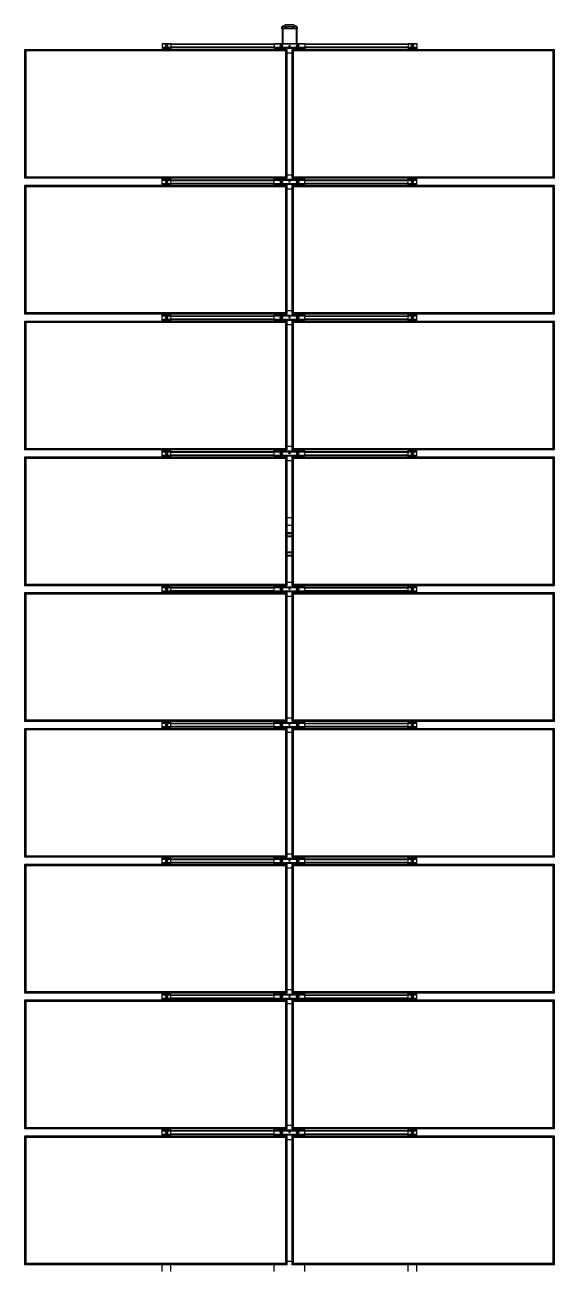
# Model space of a CAD drawing. Header units: feet. Extents: x -21 to 5170, y -254 to 1413.
# Drawn here: x 4441.5 to 4622.4, y 989.1 to 1412.6 of the extents above; entities that cross this region are included whole.
import ezdxf

# ---------------------------------------------------------------- set-up
doc = ezdxf.new("R2010")
doc.units = ezdxf.units.FT
doc.header["$MEASUREMENT"] = 0
doc.layers.add('E-ARRY-TABL', color=9, linetype='Continuous')

msp = doc.modelspace()

# ---------------------------------------------------------------- linework, layer by layer
at = {"layer": 'E-ARRY-TABL'}
for p, q in [((4529.28912, 1411.21353), (4529.28912, 1411.77211)), ((4534.58087, 1411.77211), (4529.28912, 1411.77211)), ((4534.58087, 1411.21353), (4529.28912, 1411.21353)), ((4529.38917, 1411.93886), (4530.50737, 1412.53523)), ((4529.41511, 1411.21353), (4529.41511, 1406.09187)), ((4530.59631, 1412.53523), (4529.47811, 1411.93886)), ((4529.47811, 1411.93886), (4534.39188, 1411.93886)), ((4529.47811, 1411.93886), (4529.47811, 1411.21353)), ((4529.6671, 1411.21353), (4529.6671, 1406.09187)), ((4530.74855, 1411.58508), (4530.49656, 1411.58508)), ((4530.49656, 1411.58508), (4530.49656, 1411.37535)), ((4530.49656, 1411.37535), (4530.74855, 1411.37535)), ((4530.59631, 1412.55747), (4530.59631, 1412.53523)), ((4530.59631, 1412.55747), (4533.27368, 1412.55747)), ((4533.27368, 1412.53523), (4530.59631, 1412.53523)), ((4530.74855, 1411.37535), (4530.74855, 1411.58508)), ((4531.12559, 1412.56009), (4531.12559, 1412.55747)), ((4531.17736, 1412.56009), (4531.17736, 1412.55747)), ((4531.22897, 1412.56009), (4531.22897, 1412.55747)), ((4531.25671, 1412.56009), (4531.25671, 1412.55747)), ((4531.29579, 1412.56009), (4531.25671, 1412.56009)), ((4531.28318, 1412.56009), (4531.28318, 1412.55747)), ((4531.29579, 1412.56009), (4531.29579, 1412.55747)), ((4531.3374, 1412.56009), (4531.32983, 1412.56009)), ((4531.35875, 1412.56009), (4531.35875, 1412.55747)), ((4531.78118, 1412.56009), (4531.35875, 1412.56009)), ((4531.42691, 1412.56009), (4531.42691, 1412.55747)), ((4531.44708, 1412.56009), (4531.44708, 1412.55747)), ((4531.51233, 1412.56009), (4531.51233, 1412.55747)), ((4531.54081, 1412.56009), (4531.54081, 1412.55747)), ((4531.60594, 1412.56009), (4531.60594, 1412.55747)), ((4531.6072, 1412.56009), (4531.6072, 1412.55747)), ((4531.61098, 1412.56009), (4531.61098, 1412.55747)), ((4531.69419, 1412.56009), (4531.69419, 1412.55747)), ((4531.72445, 1412.56009), (4531.72445, 1412.55747)), ((4531.75218, 1412.56009), (4531.75218, 1412.55747)), ((4531.82174, 1412.56009), (4531.80892, 1412.56009)), ((4531.82909, 1412.56009), (4531.82909, 1412.55747)), ((4531.906, 1412.56009), (4531.906, 1412.55747)), ((4531.92995, 1412.56009), (4531.91335, 1412.56009)), ((4531.92617, 1412.56009), (4531.92617, 1412.55747)), ((4531.92869, 1412.56009), (4531.92869, 1412.55747)), ((4531.9748, 1412.56009), (4531.96525, 1412.56009)), ((4531.99023, 1412.56009), (4531.99023, 1412.55747)), ((4532.04972, 1412.56009), (4532.04972, 1412.55747)), ((4532.05476, 1412.56009), (4532.05476, 1412.55747)), ((4532.1115, 1412.56009), (4532.1115, 1412.55747)), ((4532.12411, 1412.56009), (4532.12411, 1412.55747)), ((4532.13738, 1412.56009), (4532.12411, 1412.56009)), ((4532.1405, 1412.56009), (4532.1405, 1412.55747)), ((4532.15937, 1412.56009), (4532.15937, 1412.55747)), ((4532.20424, 1412.56009), (4532.20424, 1412.55747)), ((4532.21783, 1412.56009), (4532.20786, 1412.56009)), ((4532.25672, 1412.56009), (4532.25672, 1412.55747)), ((4532.27918, 1412.56009), (4532.27918, 1412.55747)), ((4532.28296, 1412.56009), (4532.28296, 1412.55747)), ((4532.54394, 1412.56009), (4532.28548, 1412.56009)), ((4532.28548, 1412.56009), (4532.28548, 1412.55747)), ((4532.29935, 1412.56009), (4532.29935, 1412.55747)), ((4532.42038, 1412.56009), (4532.42038, 1412.55747)), ((4532.43173, 1412.56009), (4532.43173, 1412.55747)), ((4532.43551, 1412.56009), (4532.43551, 1412.55747)), ((4532.54394, 1412.56009), (4532.54394, 1412.55747)), ((4532.59563, 1412.56009), (4532.59563, 1412.55747)), ((4532.60319, 1412.56009), (4532.60319, 1412.55747)), ((4532.75448, 1412.56009), (4532.60319, 1412.56009)), ((4532.63467, 1412.56009), (4532.63467, 1412.55747)), ((4532.67758, 1412.56009), (4532.67758, 1412.55747)), ((4532.723, 1412.56009), (4532.723, 1412.55747)), ((4532.75448, 1412.56009), (4532.75448, 1412.55747)), ((4533.37343, 1411.58508), (4533.12144, 1411.58508)), ((4533.12144, 1411.58508), (4533.12144, 1411.37535)), ((4533.12144, 1411.37535), (4533.37343, 1411.37535)), ((4533.27368, 1412.55747), (4533.27368, 1412.53523)), ((4534.39188, 1411.93886), (4533.27368, 1412.53523)), ((4533.36262, 1412.53523), (4534.48082, 1411.93886)), ((4533.37343, 1411.37535), (4533.37343, 1411.58508)), ((4534.20289, 1411.21353), (4534.20289, 1406.09187)), ((4534.39188, 1411.21353), (4534.39188, 1411.93886)), ((4534.45488, 1411.21353), (4534.45488, 1406.09187)), ((4534.58087, 1411.77211), (4534.58087, 1411.21353)), ((4491.40688, 1406.09187), (4488.46702, 1406.09187)), ((4488.46702, 1406.09187), (4488.46702, 1404.15996)), ((4491.40688, 1406.09187), (4491.40688, 1404.15996)), ((4537.18475, 1406.09187), (4526.68524, 1406.09187)), ((4526.68524, 1406.09187), (4526.68524, 1404.15996)), ((4537.18475, 1406.09187), (4537.18475, 1404.15996)), ((4575.40297, 1406.09187), (4572.4631, 1406.09187)), ((4572.4631, 1406.09187), (4572.4631, 1404.15996)), ((4575.40297, 1406.09187), (4575.40297, 1404.15996)), ((4441.47121, 1404.15996), (4531.01104, 1404.15996)), ((4441.47121, 1404.15996), (4441.89119, 1403.73998)), ((4441.47121, 1360.14601), (4441.47121, 1404.15996)), ((4441.89119, 1403.73998), (4530.59106, 1403.73998)), ((4441.89119, 1360.56599), (4441.89119, 1403.73998)), ((4491.40688, 1405.90288), (4488.46702, 1405.90288)), ((4491.40688, 1404.76893), (4488.46702, 1404.76893)), ((4491.40688, 1404.57994), (4488.46702, 1404.57994)), ((4491.40688, 1404.49594), (4488.46702, 1404.49594)), ((4489.73085, 1405.69289), (4489.52474, 1405.33591)), ((4489.52474, 1405.33591), (4489.73085, 1404.97892)), ((4489.93695, 1405.69289), (4489.73085, 1405.69289)), ((4489.73085, 1404.97892), (4490.14306, 1404.97892)), ((4490.14306, 1405.69289), (4489.93695, 1405.69289)), ((4490.34916, 1405.33591), (4490.14306, 1405.69289)), ((4490.14306, 1404.97892), (4490.24611, 1405.15741)), ((4490.24611, 1405.15741), (4490.34916, 1405.33591)), ((4526.68524, 1405.96588), (4491.40688, 1405.96588)), ((4526.68524, 1405.79788), (4491.40688, 1405.79788)), ((4526.68524, 1404.87393), (4491.40688, 1404.87393)), ((4526.68524, 1404.70593), (4491.40688, 1404.70593)), ((4537.18475, 1405.90288), (4526.68524, 1405.90288)), ((4537.18475, 1404.76893), (4526.68524, 1404.76893)), ((4537.18475, 1404.57994), (4526.68524, 1404.57994)), ((4537.18475, 1404.49594), (4526.68524, 1404.49594)), ((4528.77841, 1405.33591), (4528.96027, 1405.65089)), ((4528.86934, 1405.17841), (4528.77841, 1405.33591)), ((4528.96027, 1405.02092), (4528.86934, 1405.17841)), ((4528.96027, 1405.65089), (4529.32398, 1405.65089)), ((4529.14212, 1405.02092), (4528.96027, 1405.02092)), ((4529.32398, 1405.02092), (4529.14212, 1405.02092)), ((4529.32398, 1405.65089), (4529.50584, 1405.33591)), ((4529.50584, 1405.33591), (4529.32398, 1405.02092)), ((4531.01104, 1404.15996), (4530.59106, 1403.73998)), ((4530.59106, 1403.73998), (4530.59106, 1360.56599)), ((4531.01104, 1404.15996), (4531.01104, 1360.14601)), ((4532.85895, 1402.92102), (4531.01104, 1402.92102)), ((4532.02424, 1405.33591), (4532.02353, 1405.34712)), ((4532.85895, 1404.15996), (4622.39878, 1404.15996)), ((4532.85895, 1404.15996), (4533.27893, 1403.73998)), ((4532.85895, 1360.14601), (4532.85895, 1404.15996)), ((4533.27893, 1403.73998), (4621.9788, 1403.73998)), ((4533.27893, 1360.56599), (4533.27893, 1403.73998)), ((4534.36415, 1405.33591), (4534.54601, 1405.65089)), ((4534.54601, 1405.02092), (4534.36415, 1405.33591)), ((4534.54601, 1405.65089), (4534.72786, 1405.65089)), ((4534.90972, 1405.02092), (4534.54601, 1405.02092)), ((4534.72786, 1405.65089), (4534.90972, 1405.65089)), ((4534.90972, 1405.65089), (4535.00065, 1405.4934)), ((4535.09158, 1405.33591), (4534.90972, 1405.02092)), ((4535.00065, 1405.4934), (4535.09158, 1405.33591)), ((4572.4631, 1405.96588), (4537.18475, 1405.96588)), ((4572.4631, 1405.79788), (4537.18475, 1405.79788)), ((4572.4631, 1404.87393), (4537.18475, 1404.87393)), ((4572.4631, 1404.70593), (4537.18475, 1404.70593)), ((4575.40297, 1405.90288), (4572.4631, 1405.90288)), ((4575.40297, 1404.76893), (4572.4631, 1404.76893)), ((4575.40297, 1404.57994), (4572.4631, 1404.57994)), ((4575.40297, 1404.49594), (4572.4631, 1404.49594)), ((4573.72693, 1405.69289), (4573.52083, 1405.33591)), ((4573.52083, 1405.33591), (4573.72693, 1404.97892)), ((4574.13914, 1405.69289), (4573.72693, 1405.69289)), ((4573.72693, 1404.97892), (4574.13914, 1404.97892)), ((4574.34524, 1405.33591), (4574.13914, 1405.69289)), ((4574.13914, 1404.97892), (4574.34524, 1405.33591)), ((4622.39878, 1404.15996), (4621.9788, 1403.73998)), ((4621.9788, 1403.73998), (4621.9788, 1360.56599)), ((4622.39878, 1404.15996), (4622.39878, 1360.14601)), ((4441.47121, 1360.14601), (4441.89119, 1360.56599)), ((4531.01104, 1360.14601), (4441.47121, 1360.14601)), ((4530.59106, 1360.56599), (4441.89119, 1360.56599)), ((4488.46702, 1357.79412), (4488.46702, 1360.14601)), ((4488.46702, 1359.81003), (4491.40688, 1359.81003)), ((4488.46702, 1359.72603), (4491.40688, 1359.72603)), ((4488.46702, 1359.53704), (4491.40688, 1359.53704)), ((4491.40688, 1357.79412), (4491.40688, 1360.14601)), ((4491.40688, 1359.60004), (4526.68524, 1359.60004)), ((4526.68524, 1357.79412), (4526.68524, 1360.14601)), ((4526.68524, 1359.81003), (4537.18475, 1359.81003)), ((4526.68524, 1359.72603), (4537.18475, 1359.72603)), ((4526.68524, 1359.53704), (4537.18475, 1359.53704)), ((4531.01104, 1360.14601), (4530.59106, 1360.56599)), ((4531.01104, 1361.38495), (4532.85895, 1361.38495)), ((4532.85895, 1360.14601), (4533.27893, 1360.56599)), ((4622.39878, 1360.14601), (4532.85895, 1360.14601)), ((4621.9788, 1360.56599), (4533.27893, 1360.56599)), ((4537.18475, 1357.79412), (4537.18475, 1360.14601)), ((4537.18475, 1359.60004), (4572.4631, 1359.60004)), ((4572.4631, 1357.79412), (4572.4631, 1360.14601)), ((4572.4631, 1359.81003), (4575.40297, 1359.81003)), ((4572.4631, 1359.72603), (4575.40297, 1359.72603)), ((4572.4631, 1359.53704), (4575.40297, 1359.53704)), ((4575.40297, 1357.79412), (4575.40297, 1360.14601)), ((4622.39878, 1360.14601), (4621.9788, 1360.56599)), ((4441.47121, 1357.79412), (4531.01104, 1357.79412)), ((4441.47121, 1357.79412), (4441.89119, 1357.37414)), ((4441.47121, 1313.78017), (4441.47121, 1357.79412)), ((4441.89119, 1357.37414), (4530.59106, 1357.37414)), ((4441.89119, 1314.20015), (4441.89119, 1357.37414)), ((4488.46702, 1358.40309), (4491.40688, 1358.40309)), ((4488.46702, 1358.2141), (4491.40688, 1358.2141)), ((4488.46702, 1358.13011), (4491.40688, 1358.13011)), ((4489.73085, 1359.32705), (4489.52474, 1358.97007)), ((4489.52474, 1358.97007), (4489.73085, 1358.61308)), ((4490.14306, 1359.32705), (4489.73085, 1359.32705)), ((4489.73085, 1358.61308), (4490.14306, 1358.61308)), ((4490.34916, 1358.97007), (4490.14306, 1359.32705)), ((4490.14306, 1358.61308), (4490.34916, 1358.97007)), ((4491.40688, 1359.43205), (4526.68524, 1359.43205)), ((4491.40688, 1358.50809), (4526.68524, 1358.50809)), ((4491.40688, 1358.3401), (4526.68524, 1358.3401)), ((4526.68524, 1358.40309), (4537.18475, 1358.40309)), ((4526.68524, 1358.2141), (4537.18475, 1358.2141)), ((4526.68524, 1358.13011), (4537.18475, 1358.13011)), ((4528.77841, 1358.97007), (4528.96027, 1359.28505)), ((4528.86934, 1358.81257), (4528.77841, 1358.97007)), ((4528.96027, 1358.65508), (4528.86934, 1358.81257)), ((4528.96027, 1359.28505), (4529.32398, 1359.28505)), ((4529.32398, 1358.65508), (4528.96027, 1358.65508)), ((4529.32398, 1359.28505), (4529.50584, 1358.97007)), ((4529.50584, 1358.97007), (4529.32398, 1358.65508)), ((4531.01104, 1357.79412), (4530.59106, 1357.37414)), ((4530.59106, 1357.37414), (4530.59106, 1314.20015)), ((4531.01104, 1357.79412), (4531.01104, 1313.78017)), ((4531.01104, 1356.55518), (4532.85895, 1356.55518)), ((4531.84575, 1358.97007), (4531.84645, 1358.95885)), ((4532.85895, 1357.79412), (4622.39878, 1357.79412)), ((4532.85895, 1357.79412), (4533.27893, 1357.37414)), ((4532.85895, 1313.78017), (4532.85895, 1357.79412)), ((4533.27893, 1357.37414), (4621.9788, 1357.37414)), ((4533.27893, 1314.20015), (4533.27893, 1357.37414)), ((4534.36415, 1358.97007), (4534.54601, 1359.28505)), ((4534.54601, 1358.65508), (4534.36415, 1358.97007)), ((4534.54601, 1359.28505), (4534.72786, 1359.28505)), ((4534.90972, 1358.65508), (4534.54601, 1358.65508)), ((4534.72786, 1359.28505), (4534.90972, 1359.28505)), ((4534.90972, 1359.28505), (4535.00065, 1359.12756)), ((4535.09158, 1358.97007), (4534.90972, 1358.65508)), ((4535.00065, 1359.12756), (4535.09158, 1358.97007)), ((4537.18475, 1359.43205), (4572.4631, 1359.43205)), ((4537.18475, 1358.50809), (4572.4631, 1358.50809)), ((4537.18475, 1358.3401), (4572.4631, 1358.3401)), ((4572.4631, 1358.40309), (4575.40297, 1358.40309)), ((4572.4631, 1358.2141), (4575.40297, 1358.2141)), ((4572.4631, 1358.13011), (4575.40297, 1358.13011)), ((4573.72693, 1359.32705), (4573.52083, 1358.97007)), ((4573.52083, 1358.97007), (4573.72693, 1358.61308)), ((4574.13914, 1359.32705), (4573.72693, 1359.32705)), ((4573.72693, 1358.61308), (4574.13914, 1358.61308)), ((4574.34524, 1358.97007), (4574.13914, 1359.32705)), ((4574.13914, 1358.61308), (4574.34524, 1358.97007)), ((4622.39878, 1357.79412), (4621.9788, 1357.37414)), ((4621.9788, 1357.37414), (4621.9788, 1314.20015)), ((4622.39878, 1357.79412), (4622.39878, 1313.78017)), ((4441.47121, 1313.78017), (4441.89119, 1314.20015)), ((4531.01104, 1313.78017), (4441.47121, 1313.78017)), ((4530.59106, 1314.20015), (4441.89119, 1314.20015)), ((4488.46702, 1311.42828), (4488.46702, 1313.78017)), ((4488.46702, 1313.44419), (4491.40688, 1313.44419)), ((4488.46702, 1313.36019), (4491.40688, 1313.36019)), ((4488.46702, 1313.1712), (4491.40688, 1313.1712)), ((4489.73085, 1312.96121), (4489.52474, 1312.60423)), ((4490.14306, 1312.96121), (4489.73085, 1312.96121)), ((4490.34916, 1312.60423), (4490.14306, 1312.96121)), ((4491.40688, 1311.42828), (4491.40688, 1313.78017)), ((4491.40688, 1313.2342), (4526.68524, 1313.2342)), ((4491.40688, 1313.06621), (4526.68524, 1313.06621)), ((4526.68524, 1311.42828), (4526.68524, 1313.78017)), ((4526.68524, 1313.44419), (4537.18475, 1313.44419)), ((4526.68524, 1313.36019), (4537.18475, 1313.36019)), ((4526.68524, 1313.1712), (4537.18475, 1313.1712)), ((4528.77841, 1312.60423), (4528.96027, 1312.91921)), ((4528.96027, 1312.91921), (4529.32398, 1312.91921)), ((4529.32398, 1312.91921), (4529.50584, 1312.60423)), ((4531.01104, 1313.78017), (4530.59106, 1314.20015)), ((4531.01104, 1315.01912), (4532.85895, 1315.01912)), ((4532.85895, 1313.78017), (4533.27893, 1314.20015)), ((4622.39878, 1313.78017), (4532.85895, 1313.78017)), ((4621.9788, 1314.20015), (4533.27893, 1314.20015)), ((4534.45508, 1312.76172), (4534.54601, 1312.91921)), ((4534.54601, 1312.91921), (4534.72786, 1312.91921)), ((4534.72786, 1312.91921), (4534.90972, 1312.91921)), ((4534.90972, 1312.91921), (4535.09158, 1312.60423)), ((4537.18475, 1311.42828), (4537.18475, 1313.78017)), ((4537.18475, 1313.2342), (4572.4631, 1313.2342)), ((4537.18475, 1313.06621), (4572.4631, 1313.06621)), ((4572.4631, 1311.42828), (4572.4631, 1313.78017)), ((4572.4631, 1313.44419), (4575.40297, 1313.44419)), ((4572.4631, 1313.36019), (4575.40297, 1313.36019)), ((4572.4631, 1313.1712), (4575.40297, 1313.1712)), ((4573.72693, 1312.96121), (4573.52083, 1312.60423)), ((4573.93303, 1312.96121), (4573.72693, 1312.96121)), ((4574.13914, 1312.96121), (4573.93303, 1312.96121)), ((4574.34524, 1312.60423), (4574.13914, 1312.96121)), ((4575.40297, 1311.42828), (4575.40297, 1313.78017)), ((4622.39878, 1313.78017), (4621.9788, 1314.20015)), ((4441.47121, 1311.42828), (4531.01104, 1311.42828)), ((4441.47121, 1311.42828), (4441.89119, 1311.0083)), ((4441.47121, 1267.41433), (4441.47121, 1311.42828)), ((4441.89119, 1311.0083), (4530.59106, 1311.0083)), ((4441.89119, 1267.83432), (4441.89119, 1311.0083)), ((4488.46702, 1312.03725), (4491.40688, 1312.03725)), ((4488.46702, 1311.84826), (4491.40688, 1311.84826)), ((4488.46702, 1311.76427), (4491.40688, 1311.76427)), ((4489.52474, 1312.60423), (4489.73085, 1312.24724)), ((4489.73085, 1312.24724), (4490.14306, 1312.24724)), ((4490.14306, 1312.24724), (4490.34916, 1312.60423)), ((4491.40688, 1312.14225), (4526.68524, 1312.14225)), ((4491.40688, 1311.97426), (4526.68524, 1311.97426)), ((4526.68524, 1312.03725), (4537.18475, 1312.03725)), ((4526.68524, 1311.84826), (4537.18475, 1311.84826)), ((4526.68524, 1311.76427), (4537.18475, 1311.76427)), ((4528.86934, 1312.44674), (4528.77841, 1312.60423)), ((4528.96027, 1312.28924), (4528.86934, 1312.44674)), ((4529.14212, 1312.28924), (4528.96027, 1312.28924)), ((4529.32398, 1312.28924), (4529.14212, 1312.28924)), ((4529.50584, 1312.60423), (4529.32398, 1312.28924)), ((4531.01104, 1311.42828), (4530.59106, 1311.0083)), ((4530.59106, 1311.0083), (4530.59106, 1267.83432)), ((4531.01104, 1311.42828), (4531.01104, 1267.41433)), ((4531.01104, 1310.18934), (4532.85895, 1310.18934)), ((4531.84575, 1312.60423), (4531.84645, 1312.59301)), ((4532.85895, 1311.42828), (4533.27893, 1311.0083)), ((4532.85895, 1267.41433), (4532.85895, 1311.42828)), ((4532.85895, 1311.42828), (4622.39878, 1311.42828)), ((4533.27893, 1267.83432), (4533.27893, 1311.0083)), ((4533.27893, 1311.0083), (4621.9788, 1311.0083)), ((4534.36415, 1312.60423), (4534.45508, 1312.76172)), ((4534.54601, 1312.28924), (4534.36415, 1312.60423)), ((4534.90972, 1312.28924), (4534.54601, 1312.28924)), ((4535.09158, 1312.60423), (4534.90972, 1312.28924)), ((4537.18475, 1312.14225), (4572.4631, 1312.14225)), ((4537.18475, 1311.97426), (4572.4631, 1311.97426)), ((4572.4631, 1312.03725), (4575.40297, 1312.03725)), ((4572.4631, 1311.84826), (4575.40297, 1311.84826)), ((4572.4631, 1311.76427), (4575.40297, 1311.76427)), ((4573.52083, 1312.60423), (4573.72693, 1312.24724)), ((4573.72693, 1312.24724), (4574.13914, 1312.24724)), ((4574.13914, 1312.24724), (4574.34524, 1312.60423)), ((4622.39878, 1311.42828), (4621.9788, 1311.0083)), ((4621.9788, 1311.0083), (4621.9788, 1267.83432)), ((4622.39878, 1311.42828), (4622.39878, 1267.41433)), ((4441.47121, 1267.41433), (4441.89119, 1267.83432)), ((4531.01104, 1267.41433), (4441.47121, 1267.41433)), ((4530.59106, 1267.83432), (4441.89119, 1267.83432)), ((4488.46702, 1265.06244), (4488.46702, 1267.41433)), ((4488.46702, 1267.07835), (4491.40688, 1267.07835)), ((4488.46702, 1266.99435), (4491.40688, 1266.99435)), ((4488.46702, 1266.80536), (4491.40688, 1266.80536)), ((4489.73085, 1266.59537), (4489.52474, 1266.23839)), ((4490.14306, 1266.59537), (4489.73085, 1266.59537)), ((4490.34916, 1266.23839), (4490.14306, 1266.59537)), ((4491.40688, 1265.06244), (4491.40688, 1267.41433)), ((4491.40688, 1266.86836), (4526.68524, 1266.86836)), ((4491.40688, 1266.70037), (4526.68524, 1266.70037)), ((4526.68524, 1265.06244), (4526.68524, 1267.41433)), ((4526.68524, 1267.07835), (4537.18475, 1267.07835)), ((4526.68524, 1266.99435), (4537.18475, 1266.99435)), ((4526.68524, 1266.80536), (4537.18475, 1266.80536)), ((4528.77841, 1266.23839), (4528.96027, 1266.55337)), ((4528.96027, 1266.55337), (4529.32398, 1266.55337)), ((4529.32398, 1266.55337), (4529.50584, 1266.23839)), ((4531.01104, 1267.41433), (4530.59106, 1267.83432)), ((4531.01104, 1268.65328), (4532.85895, 1268.65328)), ((4532.85895, 1267.41433), (4533.27893, 1267.83432)), ((4622.39878, 1267.41433), (4532.85895, 1267.41433)), ((4621.9788, 1267.83432), (4533.27893, 1267.83432)), ((4534.36415, 1266.23839), (4534.54601, 1266.55337)), ((4534.54601, 1266.55337), (4534.90972, 1266.55337)), ((4534.90972, 1266.55337), (4535.00065, 1266.39588)), ((4535.00065, 1266.39588), (4535.09158, 1266.23839)), ((4537.18475, 1265.06244), (4537.18475, 1267.41433)), ((4537.18475, 1266.86836), (4572.4631, 1266.86836)), ((4537.18475, 1266.70037), (4572.4631, 1266.70037)), ((4572.4631, 1265.06244), (4572.4631, 1267.41433)), ((4572.4631, 1267.07835), (4575.40297, 1267.07835)), ((4572.4631, 1266.99435), (4575.40297, 1266.99435)), ((4572.4631, 1266.80536), (4575.40297, 1266.80536)), ((4573.72693, 1266.59537), (4573.52083, 1266.23839)), ((4574.13914, 1266.59537), (4573.72693, 1266.59537)), ((4574.34524, 1266.23839), (4574.13914, 1266.59537)), ((4575.40297, 1265.06244), (4575.40297, 1267.41433)), ((4622.39878, 1267.41433), (4621.9788, 1267.83432)), ((4441.47121, 1265.06244), (4531.01104, 1265.06244)), ((4441.47121, 1265.06244), (4441.89119, 1264.64246)), ((4441.47121, 1221.0485), (4441.47121, 1265.06244)), ((4441.89119, 1264.64246), (4530.59106, 1264.64246)), ((4441.89119, 1221.46848), (4441.89119, 1264.64246)), ((4488.46702, 1265.67142), (4491.40688, 1265.67142)), ((4488.46702, 1265.48242), (4491.40688, 1265.48242)), ((4488.46702, 1265.39843), (4491.40688, 1265.39843)), ((4489.52474, 1266.23839), (4489.73085, 1265.88141)), ((4489.73085, 1265.88141), (4490.14306, 1265.88141)), ((4490.14306, 1265.88141), (4490.24611, 1266.0599)), ((4490.24611, 1266.0599), (4490.34916, 1266.23839)), ((4491.40688, 1265.77641), (4526.68524, 1265.77641)), ((4491.40688, 1265.60842), (4526.68524, 1265.60842)), ((4526.68524, 1265.67142), (4537.18475, 1265.67142)), ((4526.68524, 1265.48242), (4537.18475, 1265.48242)), ((4526.68524, 1265.39843), (4537.18475, 1265.39843)), ((4528.86934, 1266.0809), (4528.77841, 1266.23839)), ((4528.96027, 1265.9234), (4528.86934, 1266.0809)), ((4529.32398, 1265.9234), (4528.96027, 1265.9234)), ((4529.50584, 1266.23839), (4529.32398, 1265.9234)), ((4531.01104, 1265.06244), (4530.59106, 1264.64246)), ((4530.59106, 1264.64246), (4530.59106, 1221.46848)), ((4531.01104, 1265.06244), (4531.01104, 1221.0485)), ((4531.01104, 1263.8235), (4532.85895, 1263.8235)), ((4531.84575, 1266.23839), (4531.84645, 1266.22717)), ((4532.85895, 1265.06244), (4622.39878, 1265.06244)), ((4532.85895, 1265.06244), (4533.27893, 1264.64246)), ((4532.85895, 1221.0485), (4532.85895, 1265.06244)), ((4533.27893, 1264.64246), (4621.9788, 1264.64246)), ((4533.27893, 1221.46848), (4533.27893, 1264.64246)), ((4534.54601, 1265.9234), (4534.36415, 1266.23839)), ((4534.90972, 1265.9234), (4534.54601, 1265.9234)), ((4535.09158, 1266.23839), (4534.90972, 1265.9234)), ((4537.18475, 1265.77641), (4572.4631, 1265.77641)), ((4537.18475, 1265.60842), (4572.4631, 1265.60842)), ((4572.4631, 1265.67142), (4575.40297, 1265.67142)), ((4572.4631, 1265.48242), (4575.40297, 1265.48242)), ((4572.4631, 1265.39843), (4575.40297, 1265.39843)), ((4573.52083, 1266.23839), (4573.72693, 1265.88141)), ((4573.72693, 1265.88141), (4574.13914, 1265.88141)), ((4574.13914, 1265.88141), (4574.34524, 1266.23839)), ((4622.39878, 1265.06244), (4621.9788, 1264.64246)), ((4621.9788, 1264.64246), (4621.9788, 1221.46848)), ((4622.39878, 1265.06244), (4622.39878, 1221.0485)), ((4531.01104, 1244.39472), (4532.85895, 1244.39472)), ((4531.01104, 1241.71623), (4532.85895, 1241.71623)), ((4531.01104, 1239.17065), (4532.85895, 1239.17065)), ((4531.01104, 1239.03731), (4532.85895, 1239.03731)), ((4531.01104, 1238.90396), (4532.85895, 1238.90396)), ((4531.01104, 1238.0724), (4532.85895, 1238.0724)), ((4531.01104, 1237.93906), (4532.85895, 1237.93906)), ((4531.01104, 1237.80572), (4532.85895, 1237.80572)), ((4532.85895, 1232.51396), (4531.01104, 1232.51396)), ((4532.85895, 1232.38062), (4531.01104, 1232.38062)), ((4532.85895, 1232.24727), (4531.01104, 1232.24727)), ((4532.85895, 1231.41571), (4531.01104, 1231.41571)), ((4532.85895, 1231.28237), (4531.01104, 1231.28237)), ((4532.85895, 1231.14902), (4531.01104, 1231.14902)), ((4441.47121, 1221.0485), (4441.89119, 1221.46848)), ((4531.01104, 1221.0485), (4441.47121, 1221.0485)), ((4530.59106, 1221.46848), (4441.89119, 1221.46848)), ((4488.46702, 1218.69661), (4488.46702, 1221.0485)), ((4488.46702, 1220.71251), (4491.40688, 1220.71251)), ((4488.46702, 1220.62852), (4491.40688, 1220.62852)), ((4488.46702, 1220.43952), (4491.40688, 1220.43952)), ((4489.73085, 1220.22953), (4489.52474, 1219.87255)), ((4489.52474, 1219.87255), (4489.73085, 1219.51557)), ((4489.93695, 1220.22953), (4489.73085, 1220.22953)), ((4490.14306, 1220.22953), (4489.93695, 1220.22953)), ((4490.24611, 1220.05104), (4490.14306, 1220.22953)), ((4490.14306, 1219.51557), (4490.34916, 1219.87255)), ((4490.34916, 1219.87255), (4490.24611, 1220.05104)), ((4491.40688, 1218.69661), (4491.40688, 1221.0485)), ((4491.40688, 1220.50252), (4526.68524, 1220.50252)), ((4491.40688, 1220.33453), (4526.68524, 1220.33453)), ((4526.68524, 1218.69661), (4526.68524, 1221.0485)), ((4526.68524, 1220.71251), (4537.18475, 1220.71251)), ((4526.68524, 1220.62852), (4537.18475, 1220.62852)), ((4526.68524, 1220.43952), (4537.18475, 1220.43952)), ((4528.77841, 1219.87255), (4528.86934, 1220.03004)), ((4528.86934, 1219.71506), (4528.77841, 1219.87255)), ((4528.86934, 1220.03004), (4528.96027, 1220.18754)), ((4528.96027, 1219.55757), (4528.86934, 1219.71506)), ((4528.96027, 1220.18754), (4529.32398, 1220.18754)), ((4529.32398, 1220.18754), (4529.50584, 1219.87255)), ((4529.50584, 1219.87255), (4529.32398, 1219.55757)), ((4531.01104, 1221.0485), (4530.59106, 1221.46848)), ((4531.01104, 1222.28744), (4532.85895, 1222.28744)), ((4531.84575, 1219.87255), (4531.84645, 1219.86134)), ((4532.85895, 1221.0485), (4533.27893, 1221.46848)), ((4622.39878, 1221.0485), (4532.85895, 1221.0485)), ((4621.9788, 1221.46848), (4533.27893, 1221.46848)), ((4534.36415, 1219.87255), (4534.54601, 1220.18754)), ((4534.54601, 1219.55757), (4534.36415, 1219.87255)), ((4534.54601, 1220.18754), (4534.72786, 1220.18754)), ((4534.72786, 1220.18754), (4534.90972, 1220.18754)), ((4534.90972, 1220.18754), (4535.09158, 1219.87255)), ((4535.09158, 1219.87255), (4534.90972, 1219.55757)), ((4537.18475, 1218.69661), (4537.18475, 1221.0485)), ((4537.18475, 1220.50252), (4572.4631, 1220.50252)), ((4537.18475, 1220.33453), (4572.4631, 1220.33453)), ((4572.4631, 1218.69661), (4572.4631, 1221.0485)), ((4572.4631, 1220.71251), (4575.40297, 1220.71251)), ((4572.4631, 1220.62852), (4575.40297, 1220.62852)), ((4572.4631, 1220.43952), (4575.40297, 1220.43952)), ((4573.72693, 1220.22953), (4573.52083, 1219.87255)), ((4573.52083, 1219.87255), (4573.72693, 1219.51557)), ((4573.93303, 1220.22953), (4573.72693, 1220.22953)), ((4574.13914, 1220.22953), (4573.93303, 1220.22953)), ((4574.34524, 1219.87255), (4574.13914, 1220.22953)), ((4574.13914, 1219.51557), (4574.34524, 1219.87255)), ((4575.40297, 1218.69661), (4575.40297, 1221.0485)), ((4622.39878, 1221.0485), (4621.9788, 1221.46848)), ((4441.47121, 1218.69661), (4531.01104, 1218.69661)), ((4441.47121, 1218.69661), (4441.89119, 1218.27663)), ((4441.47121, 1174.68266), (4441.47121, 1218.69661)), ((4441.89119, 1218.27663), (4530.59106, 1218.27663)), ((4441.89119, 1175.10264), (4441.89119, 1218.27663)), ((4488.46702, 1219.30558), (4491.40688, 1219.30558)), ((4488.46702, 1219.11659), (4491.40688, 1219.11659)), ((4488.46702, 1219.03259), (4491.40688, 1219.03259)), ((4489.73085, 1219.51557), (4490.14306, 1219.51557)), ((4491.40688, 1219.41057), (4526.68524, 1219.41057)), ((4491.40688, 1219.24258), (4526.68524, 1219.24258)), ((4526.68524, 1219.30558), (4537.18475, 1219.30558)), ((4526.68524, 1219.11659), (4537.18475, 1219.11659)), ((4526.68524, 1219.03259), (4537.18475, 1219.03259)), ((4529.14212, 1219.55757), (4528.96027, 1219.55757)), ((4529.32398, 1219.55757), (4529.14212, 1219.55757)), ((4531.01104, 1218.69661), (4530.59106, 1218.27663)), ((4530.59106, 1218.27663), (4530.59106, 1175.10264)), ((4531.01104, 1218.69661), (4531.01104, 1174.68266)), ((4531.01104, 1217.45766), (4532.85895, 1217.45766)), ((4532.85895, 1218.69661), (4533.27893, 1218.27663)), ((4532.85895, 1174.68266), (4532.85895, 1218.69661)), ((4532.85895, 1218.69661), (4622.39878, 1218.69661)), ((4533.27893, 1175.10264), (4533.27893, 1218.27663)), ((4533.27893, 1218.27663), (4621.9788, 1218.27663)), ((4534.90972, 1219.55757), (4534.54601, 1219.55757)), ((4537.18475, 1219.41057), (4572.4631, 1219.41057)), ((4537.18475, 1219.24258), (4572.4631, 1219.24258)), ((4572.4631, 1219.30558), (4575.40297, 1219.30558)), ((4572.4631, 1219.11659), (4575.40297, 1219.11659)), ((4572.4631, 1219.03259), (4575.40297, 1219.03259)), ((4573.72693, 1219.51557), (4574.13914, 1219.51557)), ((4622.39878, 1218.69661), (4621.9788, 1218.27663)), ((4621.9788, 1218.27663), (4621.9788, 1175.10264)), ((4622.39878, 1218.69661), (4622.39878, 1174.68266)), ((4441.47121, 1174.68266), (4441.89119, 1175.10264)), ((4531.01104, 1174.68266), (4441.47121, 1174.68266)), ((4530.59106, 1175.10264), (4441.89119, 1175.10264)), ((4488.46702, 1172.33077), (4488.46702, 1174.68266)), ((4488.46702, 1174.34667), (4491.40688, 1174.34667)), ((4488.46702, 1174.26268), (4491.40688, 1174.26268)), ((4488.46702, 1174.07369), (4491.40688, 1174.07369)), ((4489.73085, 1173.8637), (4489.52474, 1173.50671)), ((4489.52474, 1173.50671), (4489.73085, 1173.14973)), ((4490.14306, 1173.8637), (4489.73085, 1173.8637)), ((4489.73085, 1173.14973), (4490.14306, 1173.14973)), ((4490.34916, 1173.50671), (4490.14306, 1173.8637)), ((4490.14306, 1173.14973), (4490.34916, 1173.50671)), ((4491.40688, 1172.33077), (4491.40688, 1174.68266)), ((4491.40688, 1174.13668), (4526.68524, 1174.13668)), ((4491.40688, 1173.96869), (4526.68524, 1173.96869)), ((4526.68524, 1172.33077), (4526.68524, 1174.68266)), ((4526.68524, 1174.34667), (4537.18475, 1174.34667)), ((4526.68524, 1174.26268), (4537.18475, 1174.26268)), ((4526.68524, 1174.07369), (4537.18475, 1174.07369)), ((4528.77841, 1173.50671), (4528.96027, 1173.8217)), ((4528.86934, 1173.34922), (4528.77841, 1173.50671)), ((4528.96027, 1173.19173), (4528.86934, 1173.34922)), ((4528.96027, 1173.8217), (4529.32398, 1173.8217)), ((4529.14212, 1173.19173), (4528.96027, 1173.19173)), ((4529.32398, 1173.19173), (4529.14212, 1173.19173)), ((4529.32398, 1173.8217), (4529.50584, 1173.50671)), ((4529.50584, 1173.50671), (4529.32398, 1173.19173)), ((4531.01104, 1174.68266), (4530.59106, 1175.10264)), ((4531.01104, 1175.9216), (4532.85895, 1175.9216)), ((4531.84575, 1173.50671), (4531.84645, 1173.4955)), ((4532.85895, 1174.68266), (4533.27893, 1175.10264)), ((4622.39878, 1174.68266), (4532.85895, 1174.68266)), ((4621.9788, 1175.10264), (4533.27893, 1175.10264)), ((4534.36415, 1173.50671), (4534.54601, 1173.8217)), ((4534.54601, 1173.19173), (4534.36415, 1173.50671)), ((4534.54601, 1173.8217), (4534.72786, 1173.8217)), ((4534.90972, 1173.19173), (4534.54601, 1173.19173)), ((4534.72786, 1173.8217), (4534.90972, 1173.8217)), ((4534.90972, 1173.8217), (4535.09158, 1173.50671)), ((4535.09158, 1173.50671), (4534.90972, 1173.19173)), ((4537.18475, 1172.33077), (4537.18475, 1174.68266)), ((4537.18475, 1174.13668), (4572.4631, 1174.13668)), ((4537.18475, 1173.96869), (4572.4631, 1173.96869)), ((4572.4631, 1172.33077), (4572.4631, 1174.68266)), ((4572.4631, 1174.34667), (4575.40297, 1174.34667)), ((4572.4631, 1174.26268), (4575.40297, 1174.26268)), ((4572.4631, 1174.07369), (4575.40297, 1174.07369)), ((4573.72693, 1173.8637), (4573.52083, 1173.50671)), ((4573.52083, 1173.50671), (4573.72693, 1173.14973)), ((4574.13914, 1173.8637), (4573.72693, 1173.8637)), ((4573.72693, 1173.14973), (4574.13914, 1173.14973)), ((4574.34524, 1173.50671), (4574.13914, 1173.8637)), ((4574.13914, 1173.14973), (4574.34524, 1173.50671)), ((4575.40297, 1172.33077), (4575.40297, 1174.68266)), ((4622.39878, 1174.68266), (4621.9788, 1175.10264)), ((4441.47121, 1172.33077), (4531.01104, 1172.33077)), ((4441.47121, 1172.33077), (4441.89119, 1171.91079)), ((4441.47121, 1128.31682), (4441.47121, 1172.33077)), ((4441.89119, 1171.91079), (4530.59106, 1171.91079)), ((4441.89119, 1128.7368), (4441.89119, 1171.91079)), ((4488.46702, 1172.93974), (4491.40688, 1172.93974)), ((4488.46702, 1172.75075), (4491.40688, 1172.75075)), ((4488.46702, 1172.66675), (4491.40688, 1172.66675)), ((4491.40688, 1173.04473), (4526.68524, 1173.04473)), ((4491.40688, 1172.87674), (4526.68524, 1172.87674)), ((4526.68524, 1172.93974), (4537.18475, 1172.93974)), ((4526.68524, 1172.75075), (4537.18475, 1172.75075)), ((4526.68524, 1172.66675), (4537.18475, 1172.66675)), ((4531.01104, 1172.33077), (4530.59106, 1171.91079)), ((4530.59106, 1171.91079), (4530.59106, 1128.7368)), ((4531.01104, 1172.33077), (4531.01104, 1128.31682)), ((4531.01104, 1171.09183), (4532.85895, 1171.09183)), ((4532.85895, 1172.33077), (4622.39878, 1172.33077)), ((4532.85895, 1172.33077), (4533.27893, 1171.91079)), ((4532.85895, 1128.31682), (4532.85895, 1172.33077)), ((4533.27893, 1171.91079), (4621.9788, 1171.91079)), ((4533.27893, 1128.7368), (4533.27893, 1171.91079)), ((4537.18475, 1173.04473), (4572.4631, 1173.04473)), ((4537.18475, 1172.87674), (4572.4631, 1172.87674)), ((4572.4631, 1172.93974), (4575.40297, 1172.93974)), ((4572.4631, 1172.75075), (4575.40297, 1172.75075)), ((4572.4631, 1172.66675), (4575.40297, 1172.66675)), ((4622.39878, 1172.33077), (4621.9788, 1171.91079)), ((4621.9788, 1171.91079), (4621.9788, 1128.7368)), ((4622.39878, 1172.33077), (4622.39878, 1128.31682)), ((4441.47121, 1128.31682), (4441.89119, 1128.7368)), ((4531.01104, 1128.31682), (4441.47121, 1128.31682)), ((4530.59106, 1128.7368), (4441.89119, 1128.7368)), ((4488.46702, 1125.96493), (4488.46702, 1128.31682)), ((4488.46702, 1127.98084), (4491.40688, 1127.98084)), ((4488.46702, 1127.89684), (4491.40688, 1127.89684)), ((4488.46702, 1127.70785), (4491.40688, 1127.70785)), ((4488.46702, 1126.5739), (4491.40688, 1126.5739)), ((4489.73085, 1127.49786), (4489.52474, 1127.14087)), ((4489.52474, 1127.14087), (4489.73085, 1126.78389)), ((4490.14306, 1127.49786), (4489.73085, 1127.49786)), ((4489.73085, 1126.78389), (4490.14306, 1126.78389)), ((4490.34916, 1127.14087), (4490.14306, 1127.49786)), ((4490.14306, 1126.78389), (4490.24611, 1126.96238)), ((4490.24611, 1126.96238), (4490.34916, 1127.14087)), ((4491.40688, 1125.96493), (4491.40688, 1128.31682)), ((4491.40688, 1127.77084), (4526.68524, 1127.77084)), ((4491.40688, 1127.60285), (4526.68524, 1127.60285)), ((4491.40688, 1126.6789), (4526.68524, 1126.6789)), ((4526.68524, 1125.96493), (4526.68524, 1128.31682)), ((4526.68524, 1127.98084), (4537.18475, 1127.98084)), ((4526.68524, 1127.89684), (4537.18475, 1127.89684)), ((4526.68524, 1127.70785), (4537.18475, 1127.70785)), ((4526.68524, 1126.5739), (4537.18475, 1126.5739)), ((4528.77841, 1127.14087), (4528.96027, 1127.45586)), ((4528.86934, 1126.98338), (4528.77841, 1127.14087)), ((4528.96027, 1126.82589), (4528.86934, 1126.98338)), ((4528.96027, 1127.45586), (4529.32398, 1127.45586)), ((4529.32398, 1126.82589), (4528.96027, 1126.82589)), ((4529.32398, 1127.45586), (4529.50584, 1127.14087)), ((4529.50584, 1127.14087), (4529.32398, 1126.82589)), ((4531.01104, 1128.31682), (4530.59106, 1128.7368)), ((4531.01104, 1129.55576), (4532.85895, 1129.55576)), ((4531.84575, 1127.14087), (4531.84645, 1127.12966)), ((4532.85895, 1128.31682), (4533.27893, 1128.7368)), ((4622.39878, 1128.31682), (4532.85895, 1128.31682)), ((4621.9788, 1128.7368), (4533.27893, 1128.7368)), ((4534.36415, 1127.14087), (4534.54601, 1127.45586)), ((4534.54601, 1126.82589), (4534.36415, 1127.14087)), ((4534.54601, 1127.45586), (4534.72786, 1127.45586)), ((4534.90972, 1126.82589), (4534.54601, 1126.82589)), ((4534.72786, 1127.45586), (4534.90972, 1127.45586)), ((4534.90972, 1127.45586), (4535.09158, 1127.14087)), ((4535.09158, 1127.14087), (4534.90972, 1126.82589)), ((4537.18475, 1125.96493), (4537.18475, 1128.31682)), ((4537.18475, 1127.77084), (4572.4631, 1127.77084)), ((4537.18475, 1127.60285), (4572.4631, 1127.60285)), ((4537.18475, 1126.6789), (4572.4631, 1126.6789)), ((4572.4631, 1125.96493), (4572.4631, 1128.31682)), ((4572.4631, 1127.98084), (4575.40297, 1127.98084)), ((4572.4631, 1127.89684), (4575.40297, 1127.89684)), ((4572.4631, 1127.70785), (4575.40297, 1127.70785)), ((4572.4631, 1126.5739), (4575.40297, 1126.5739)), ((4573.72693, 1127.49786), (4573.52083, 1127.14087)), ((4573.52083, 1127.14087), (4573.72693, 1126.78389)), ((4574.13914, 1127.49786), (4573.72693, 1127.49786)), ((4573.72693, 1126.78389), (4574.13914, 1126.78389)), ((4574.34524, 1127.14087), (4574.13914, 1127.49786)), ((4574.13914, 1126.78389), (4574.34524, 1127.14087)), ((4575.40297, 1125.96493), (4575.40297, 1128.31682)), ((4622.39878, 1128.31682), (4621.9788, 1128.7368)), ((4441.47121, 1125.96493), (4531.01104, 1125.96493)), ((4441.47121, 1125.96493), (4441.89119, 1125.54495)), ((4441.47121, 1081.95098), (4441.47121, 1125.96493)), ((4441.89119, 1125.54495), (4530.59106, 1125.54495)), ((4441.89119, 1082.37096), (4441.89119, 1125.54495)), ((4488.46702, 1126.38491), (4491.40688, 1126.38491)), ((4488.46702, 1126.30091), (4491.40688, 1126.30091)), ((4491.40688, 1126.5109), (4526.68524, 1126.5109)), ((4526.68524, 1126.38491), (4537.18475, 1126.38491)), ((4526.68524, 1126.30091), (4537.18475, 1126.30091)), ((4531.01104, 1125.96493), (4530.59106, 1125.54495)), ((4530.59106, 1125.54495), (4530.59106, 1082.37096)), ((4531.01104, 1125.96493), (4531.01104, 1081.95098)), ((4531.01104, 1124.72599), (4532.85895, 1124.72599)), ((4532.85895, 1125.96493), (4622.39878, 1125.96493)), ((4532.85895, 1125.96493), (4533.27893, 1125.54495)), ((4532.85895, 1081.95098), (4532.85895, 1125.96493)), ((4533.27893, 1125.54495), (4621.9788, 1125.54495)), ((4533.27893, 1082.37096), (4533.27893, 1125.54495)), ((4537.18475, 1126.5109), (4572.4631, 1126.5109)), ((4572.4631, 1126.38491), (4575.40297, 1126.38491)), ((4572.4631, 1126.30091), (4575.40297, 1126.30091)), ((4622.39878, 1125.96493), (4621.9788, 1125.54495)), ((4621.9788, 1125.54495), (4621.9788, 1082.37096)), ((4622.39878, 1125.96493), (4622.39878, 1081.95098)), ((4441.47121, 1081.95098), (4441.89119, 1082.37096)), ((4531.01104, 1081.95098), (4441.47121, 1081.95098)), ((4530.59106, 1082.37096), (4441.89119, 1082.37096)), ((4488.46702, 1079.59909), (4488.46702, 1081.95098)), ((4488.46702, 1081.615), (4491.40688, 1081.615)), ((4488.46702, 1081.531), (4491.40688, 1081.531)), ((4488.46702, 1081.34201), (4491.40688, 1081.34201)), ((4488.46702, 1080.20806), (4491.40688, 1080.20806)), ((4488.46702, 1080.01907), (4491.40688, 1080.01907)), ((4489.73085, 1081.13202), (4489.52474, 1080.77504)), ((4489.52474, 1080.77504), (4489.73085, 1080.41805)), ((4490.14306, 1081.13202), (4489.73085, 1081.13202)), ((4489.73085, 1080.41805), (4490.14306, 1080.41805)), ((4490.24611, 1080.95353), (4490.14306, 1081.13202)), ((4490.14306, 1080.41805), (4490.34916, 1080.77504)), ((4490.34916, 1080.77504), (4490.24611, 1080.95353)), ((4491.40688, 1079.59909), (4491.40688, 1081.95098)), ((4491.40688, 1081.40501), (4526.68524, 1081.40501)), ((4491.40688, 1081.23701), (4526.68524, 1081.23701)), ((4491.40688, 1080.31306), (4526.68524, 1080.31306)), ((4491.40688, 1080.14507), (4526.68524, 1080.14507)), ((4526.68524, 1079.59909), (4526.68524, 1081.95098)), ((4526.68524, 1081.615), (4537.18475, 1081.615)), ((4526.68524, 1081.531), (4537.18475, 1081.531)), ((4526.68524, 1081.34201), (4537.18475, 1081.34201)), ((4526.68524, 1080.20806), (4537.18475, 1080.20806)), ((4526.68524, 1080.01907), (4537.18475, 1080.01907)), ((4528.77841, 1080.77504), (4528.96027, 1081.09002)), ((4528.86934, 1080.61754), (4528.77841, 1080.77504)), ((4528.96027, 1080.46005), (4528.86934, 1080.61754)), ((4528.96027, 1081.09002), (4529.32398, 1081.09002)), ((4529.14212, 1080.46005), (4528.96027, 1080.46005)), ((4529.32398, 1080.46005), (4529.14212, 1080.46005)), ((4529.32398, 1081.09002), (4529.50584, 1080.77504)), ((4529.50584, 1080.77504), (4529.32398, 1080.46005)), ((4531.01104, 1081.95098), (4530.59106, 1082.37096)), ((4531.01104, 1083.18992), (4532.85895, 1083.18992)), ((4531.84575, 1080.77504), (4531.84645, 1080.76382)), ((4532.85895, 1081.95098), (4533.27893, 1082.37096)), ((4622.39878, 1081.95098), (4532.85895, 1081.95098)), ((4621.9788, 1082.37096), (4533.27893, 1082.37096)), ((4534.36415, 1080.77504), (4534.54601, 1081.09002)), ((4534.54601, 1080.46005), (4534.36415, 1080.77504)), ((4534.54601, 1081.09002), (4534.72786, 1081.09002)), ((4534.90972, 1080.46005), (4534.54601, 1080.46005)), ((4534.72786, 1081.09002), (4534.90972, 1081.09002)), ((4534.90972, 1081.09002), (4535.09158, 1080.77504)), ((4535.09158, 1080.77504), (4534.90972, 1080.46005)), ((4537.18475, 1079.59909), (4537.18475, 1081.95098)), ((4537.18475, 1081.40501), (4572.4631, 1081.40501)), ((4537.18475, 1081.23701), (4572.4631, 1081.23701)), ((4537.18475, 1080.31306), (4572.4631, 1080.31306)), ((4537.18475, 1080.14507), (4572.4631, 1080.14507)), ((4572.4631, 1079.59909), (4572.4631, 1081.95098)), ((4572.4631, 1081.615), (4575.40297, 1081.615)), ((4572.4631, 1081.531), (4575.40297, 1081.531)), ((4572.4631, 1081.34201), (4575.40297, 1081.34201)), ((4572.4631, 1080.20806), (4575.40297, 1080.20806)), ((4572.4631, 1080.01907), (4575.40297, 1080.01907)), ((4573.72693, 1081.13202), (4573.52083, 1080.77504)), ((4573.52083, 1080.77504), (4573.72693, 1080.41805)), ((4574.13914, 1081.13202), (4573.72693, 1081.13202)), ((4573.72693, 1080.41805), (4574.13914, 1080.41805)), ((4574.34524, 1080.77504), (4574.13914, 1081.13202)), ((4574.13914, 1080.41805), (4574.34524, 1080.77504)), ((4575.40297, 1079.59909), (4575.40297, 1081.95098)), ((4622.39878, 1081.95098), (4621.9788, 1082.37096)), ((4441.47121, 1079.59909), (4531.01104, 1079.59909)), ((4441.47121, 1079.59909), (4441.89119, 1079.17911)), ((4441.47121, 1035.58514), (4441.47121, 1079.59909)), ((4441.89119, 1079.17911), (4530.59106, 1079.17911)), ((4441.89119, 1036.00512), (4441.89119, 1079.17911)), ((4488.46702, 1079.93507), (4491.40688, 1079.93507)), ((4526.68524, 1079.93507), (4537.18475, 1079.93507)), ((4531.01104, 1079.59909), (4530.59106, 1079.17911)), ((4530.59106, 1079.17911), (4530.59106, 1036.00512)), ((4531.01104, 1079.59909), (4531.01104, 1035.58514)), ((4531.01104, 1078.36015), (4532.85895, 1078.36015)), ((4532.85895, 1079.59909), (4533.27893, 1079.17911)), ((4532.85895, 1035.58514), (4532.85895, 1079.59909)), ((4532.85895, 1079.59909), (4622.39878, 1079.59909)), ((4533.27893, 1036.00512), (4533.27893, 1079.17911)), ((4533.27893, 1079.17911), (4621.9788, 1079.17911)), ((4572.4631, 1079.93507), (4575.40297, 1079.93507)), ((4622.39878, 1079.59909), (4621.9788, 1079.17911)), ((4621.9788, 1079.17911), (4621.9788, 1036.00512)), ((4622.39878, 1079.59909), (4622.39878, 1035.58514)), ((4441.47121, 1035.58514), (4441.89119, 1036.00512)), ((4531.01104, 1035.58514), (4441.47121, 1035.58514)), ((4530.59106, 1036.00512), (4441.89119, 1036.00512)), ((4488.46702, 1033.23325), (4488.46702, 1035.58514)), ((4488.46702, 1035.24916), (4491.40688, 1035.24916)), ((4488.46702, 1035.16516), (4491.40688, 1035.16516)), ((4488.46702, 1034.97617), (4491.40688, 1034.97617)), ((4488.46702, 1033.84222), (4491.40688, 1033.84222)), ((4488.46702, 1033.65323), (4491.40688, 1033.65323)), ((4488.46702, 1033.56924), (4491.40688, 1033.56924)), ((4489.73085, 1034.76618), (4489.52474, 1034.4092)), ((4489.52474, 1034.4092), (4489.73085, 1034.05221)), ((4490.14306, 1034.76618), (4489.73085, 1034.76618)), ((4489.73085, 1034.05221), (4490.14306, 1034.05221)), ((4490.34916, 1034.4092), (4490.14306, 1034.76618)), ((4490.14306, 1034.05221), (4490.34916, 1034.4092)), ((4491.40688, 1033.23325), (4491.40688, 1035.58514)), ((4491.40688, 1035.03917), (4526.68524, 1035.03917)), ((4491.40688, 1034.87118), (4526.68524, 1034.87118)), ((4491.40688, 1033.94722), (4526.68524, 1033.94722)), ((4491.40688, 1033.77923), (4526.68524, 1033.77923)), ((4526.68524, 1033.23325), (4526.68524, 1035.58514)), ((4526.68524, 1035.24916), (4537.18475, 1035.24916)), ((4526.68524, 1035.16516), (4537.18475, 1035.16516)), ((4526.68524, 1034.97617), (4537.18475, 1034.97617)), ((4526.68524, 1033.84222), (4537.18475, 1033.84222)), ((4526.68524, 1033.65323), (4537.18475, 1033.65323)), ((4526.68524, 1033.56924), (4537.18475, 1033.56924)), ((4528.77841, 1034.4092), (4528.96027, 1034.72418)), ((4528.86934, 1034.2517), (4528.77841, 1034.4092)), ((4528.96027, 1034.09421), (4528.86934, 1034.2517)), ((4528.96027, 1034.72418), (4529.32398, 1034.72418)), ((4529.14212, 1034.09421), (4528.96027, 1034.09421)), ((4529.32398, 1034.09421), (4529.14212, 1034.09421)), ((4529.32398, 1034.72418), (4529.50584, 1034.4092)), ((4529.50584, 1034.4092), (4529.32398, 1034.09421)), ((4531.01104, 1035.58514), (4530.59106, 1036.00512)), ((4531.01104, 1036.82408), (4532.85895, 1036.82408)), ((4531.84575, 1034.4092), (4531.84645, 1034.39798)), ((4532.85895, 1035.58514), (4533.27893, 1036.00512)), ((4622.39878, 1035.58514), (4532.85895, 1035.58514)), ((4621.9788, 1036.00512), (4533.27893, 1036.00512)), ((4534.36415, 1034.4092), (4534.54601, 1034.72418)), ((4534.54601, 1034.09421), (4534.36415, 1034.4092)), ((4534.54601, 1034.72418), (4534.90972, 1034.72418)), ((4534.90972, 1034.09421), (4534.54601, 1034.09421)), ((4534.90972, 1034.72418), (4535.00065, 1034.56669)), ((4535.09158, 1034.4092), (4534.90972, 1034.09421)), ((4535.00065, 1034.56669), (4535.09158, 1034.4092)), ((4537.18475, 1033.23325), (4537.18475, 1035.58514)), ((4537.18475, 1035.03917), (4572.4631, 1035.03917)), ((4537.18475, 1034.87118), (4572.4631, 1034.87118)), ((4537.18475, 1033.94722), (4572.4631, 1033.94722)), ((4537.18475, 1033.77923), (4572.4631, 1033.77923)), ((4572.4631, 1033.23325), (4572.4631, 1035.58514)), ((4572.4631, 1035.24916), (4575.40297, 1035.24916)), ((4572.4631, 1035.16516), (4575.40297, 1035.16516)), ((4572.4631, 1034.97617), (4575.40297, 1034.97617)), ((4572.4631, 1033.84222), (4575.40297, 1033.84222)), ((4572.4631, 1033.65323), (4575.40297, 1033.65323)), ((4572.4631, 1033.56924), (4575.40297, 1033.56924)), ((4573.72693, 1034.76618), (4573.52083, 1034.4092)), ((4573.52083, 1034.4092), (4573.72693, 1034.05221)), ((4574.13914, 1034.76618), (4573.72693, 1034.76618)), ((4573.72693, 1034.05221), (4574.13914, 1034.05221)), ((4574.34524, 1034.4092), (4574.13914, 1034.76618)), ((4574.13914, 1034.05221), (4574.34524, 1034.4092)), ((4575.40297, 1033.23325), (4575.40297, 1035.58514)), ((4622.39878, 1035.58514), (4621.9788, 1036.00512)), ((4441.47121, 1033.23325), (4531.01104, 1033.23325)), ((4441.47121, 1033.23325), (4441.89119, 1032.81327)), ((4441.47121, 989.2193), (4441.47121, 1033.23325)), ((4441.89119, 1032.81327), (4530.59106, 1032.81327)), ((4441.89119, 989.63928), (4441.89119, 1032.81327)), ((4531.01104, 1033.23325), (4530.59106, 1032.81327)), ((4530.59106, 1032.81327), (4530.59106, 989.63928)), ((4531.01104, 1033.23325), (4531.01104, 989.2193)), ((4531.01104, 1031.99431), (4532.85895, 1031.99431)), ((4532.85895, 1033.23325), (4533.27893, 1032.81327)), ((4532.85895, 989.2193), (4532.85895, 1033.23325)), ((4532.85895, 1033.23325), (4622.39878, 1033.23325)), ((4533.27893, 989.63928), (4533.27893, 1032.81327)), ((4533.27893, 1032.81327), (4621.9788, 1032.81327)), ((4622.39878, 1033.23325), (4621.9788, 1032.81327)), ((4621.9788, 1032.81327), (4621.9788, 989.63928)), ((4622.39878, 1033.23325), (4622.39878, 989.2193)), ((4441.47121, 989.2193), (4441.89119, 989.63928)), ((4531.01104, 989.2193), (4441.47121, 989.2193)), ((4530.59106, 989.63928), (4441.89119, 989.63928)), ((4488.46702, 986.86741), (4488.46702, 989.2193)), ((4491.40688, 986.86741), (4491.40688, 989.2193)), ((4526.68524, 986.86741), (4526.68524, 989.2193)), ((4531.01104, 989.2193), (4530.59106, 989.63928)), ((4531.01104, 990.45825), (4532.85895, 990.45825)), ((4532.85895, 989.2193), (4533.27893, 989.63928)), ((4622.39878, 989.2193), (4532.85895, 989.2193)), ((4621.9788, 989.63928), (4533.27893, 989.63928)), ((4537.18475, 986.86741), (4537.18475, 989.2193)), ((4572.4631, 986.86741), (4572.4631, 989.2193)), ((4575.40297, 986.86741), (4575.40297, 989.2193)), ((4622.39878, 989.2193), (4621.9788, 989.63928))]:
    msp.add_line(p, q, dxfattribs=at)
at = {"layer": 'E-ARRY-TABL', "flags": 128}
for points in [[(4532.0127, 1405.29202), (4532.01745, 1405.30175), (4532.02424, 1405.33591)], [(4531.85728, 1359.01395), (4531.85254, 1359.00422), (4531.84575, 1358.97007)], [(4531.85728, 1312.64811), (4531.85254, 1312.63838), (4531.84575, 1312.60423)], [(4531.85728, 1266.28227), (4531.85254, 1266.27254), (4531.84575, 1266.23839)], [(4531.85728, 1219.91644), (4531.85254, 1219.9067), (4531.84575, 1219.87255)], [(4531.85728, 1173.5506), (4531.85254, 1173.54087), (4531.84575, 1173.50671)], [(4531.85728, 1127.18476), (4531.85254, 1127.17503), (4531.84575, 1127.14087)], [(4531.85728, 1080.81892), (4531.85254, 1080.80919), (4531.84575, 1080.77504)], [(4531.85728, 1034.45308), (4531.85254, 1034.44335), (4531.84575, 1034.4092)]]:
    msp.add_lwpolyline(points, dxfattribs=at)
at = {"layer": 'E-ARRY-TABL'}
for centre, radius in [((4489.93695, 1405.33591), 0.35698), ((4529.14212, 1405.33591), 0.37798), ((4529.14212, 1405.33591), 0.31499), ((4529.14212, 1405.33591), 0.22066), ((4529.14212, 1405.33591), 0.20999), ((4531.9862, 1405.32552), 0.16589), ((4531.9862, 1405.32552), 0.14489), ((4531.9862, 1405.32552), 0.042), ((4534.72786, 1405.33591), 0.37798), ((4534.72786, 1405.33591), 0.31499), ((4534.72786, 1405.33591), 0.22066), ((4534.72786, 1405.33591), 0.20999), ((4573.93303, 1405.33591), 0.35698), ((4489.93695, 1358.97007), 0.35698), ((4529.14212, 1358.97007), 0.37798), ((4529.14212, 1358.97007), 0.31499), ((4529.14212, 1358.97007), 0.22066), ((4529.14212, 1358.97007), 0.20999), ((4531.88379, 1358.98045), 0.16589), ((4531.88379, 1358.98045), 0.14489), ((4531.88379, 1358.98045), 0.042), ((4534.72786, 1358.97007), 0.37798), ((4534.72786, 1358.97007), 0.31499), ((4534.72786, 1358.97007), 0.22066), ((4534.72786, 1358.97007), 0.20999), ((4573.93303, 1358.97007), 0.35698), ((4489.93695, 1312.60423), 0.35698), ((4529.14212, 1312.60423), 0.37798), ((4529.14212, 1312.60423), 0.31499), ((4534.72786, 1312.60423), 0.37798), ((4534.72786, 1312.60423), 0.31499), ((4573.93303, 1312.60423), 0.35698), ((4529.14212, 1312.60423), 0.22066), ((4529.14212, 1312.60423), 0.20999), ((4531.88379, 1312.61461), 0.16589), ((4531.88379, 1312.61461), 0.14489), ((4531.88379, 1312.61461), 0.042), ((4534.72786, 1312.60423), 0.22066), ((4534.72786, 1312.60423), 0.20999), ((4489.93695, 1266.23839), 0.35698), ((4529.14212, 1266.23839), 0.37798), ((4529.14212, 1266.23839), 0.31499), ((4529.14212, 1266.23839), 0.22066), ((4529.14212, 1266.23839), 0.20999), ((4531.88379, 1266.24877), 0.16589), ((4531.88379, 1266.24877), 0.14489), ((4534.72786, 1266.23839), 0.37798), ((4534.72786, 1266.23839), 0.31499), ((4534.72786, 1266.23839), 0.22066), ((4534.72786, 1266.23839), 0.20999), ((4573.93303, 1266.23839), 0.35698), ((4531.88379, 1266.24877), 0.042), ((4489.93695, 1219.87255), 0.35698), ((4529.14212, 1219.87255), 0.37798), ((4529.14212, 1219.87255), 0.31499), ((4529.14212, 1219.87255), 0.22066), ((4529.14212, 1219.87255), 0.20999), ((4531.88379, 1219.88293), 0.16589), ((4531.88379, 1219.88293), 0.14489), ((4531.88379, 1219.88293), 0.042), ((4534.72786, 1219.87255), 0.37798), ((4534.72786, 1219.87255), 0.31499), ((4534.72786, 1219.87255), 0.22066), ((4534.72786, 1219.87255), 0.20999), ((4573.93303, 1219.87255), 0.35698), ((4489.93695, 1173.50671), 0.35698), ((4529.14212, 1173.50671), 0.37798), ((4529.14212, 1173.50671), 0.31499), ((4529.14212, 1173.50671), 0.22066), ((4529.14212, 1173.50671), 0.20999), ((4531.88379, 1173.51709), 0.16589), ((4531.88379, 1173.51709), 0.14489), ((4531.88379, 1173.51709), 0.042), ((4534.72786, 1173.50671), 0.37798), ((4534.72786, 1173.50671), 0.31499), ((4534.72786, 1173.50671), 0.22066), ((4534.72786, 1173.50671), 0.20999), ((4573.93303, 1173.50671), 0.35698), ((4489.93695, 1127.14087), 0.35698), ((4529.14212, 1127.14087), 0.37798), ((4529.14212, 1127.14087), 0.31499), ((4529.14212, 1127.14087), 0.22066), ((4529.14212, 1127.14087), 0.20999), ((4531.88379, 1127.15125), 0.16589), ((4531.88379, 1127.15125), 0.14489), ((4531.88379, 1127.15125), 0.042), ((4534.72786, 1127.14087), 0.37798), ((4534.72786, 1127.14087), 0.31499), ((4534.72786, 1127.14087), 0.22066), ((4534.72786, 1127.14087), 0.20999), ((4573.93303, 1127.14087), 0.35698), ((4489.93695, 1080.77504), 0.35698), ((4529.14212, 1080.77504), 0.37798), ((4529.14212, 1080.77504), 0.31499), ((4529.14212, 1080.77504), 0.22066), ((4529.14212, 1080.77504), 0.20999), ((4531.88379, 1080.78542), 0.16589), ((4531.88379, 1080.78542), 0.14489), ((4531.88379, 1080.78542), 0.042), ((4534.72786, 1080.77504), 0.37798), ((4534.72786, 1080.77504), 0.31499), ((4534.72786, 1080.77504), 0.22066), ((4534.72786, 1080.77504), 0.20999), ((4573.93303, 1080.77504), 0.35698), ((4489.93695, 1034.4092), 0.35698), ((4529.14212, 1034.4092), 0.37798), ((4529.14212, 1034.4092), 0.31499), ((4529.14212, 1034.4092), 0.22066), ((4529.14212, 1034.4092), 0.20999), ((4531.88379, 1034.41958), 0.16589), ((4531.88379, 1034.41958), 0.14489), ((4531.88379, 1034.41958), 0.042), ((4534.72786, 1034.4092), 0.37798), ((4534.72786, 1034.4092), 0.31499), ((4534.72786, 1034.4092), 0.22066), ((4534.72786, 1034.4092), 0.20999), ((4573.93303, 1034.4092), 0.35698)]:
    msp.add_circle(centre, radius, dxfattribs=at)
for centre, radius, start, end in [((4529.47811, 1411.77211), 0.18899, 118.0724869, 180), ((4529.47509, 1411.82646), 0.14147, 127.3932187, 202.5955384), ((4529.58988, 1411.71236), 0.25257, 116.265194, 166.3182935), ((4529.43364, 1411.84572), 0.10321, 64.4785291, 115.5214709), ((4530.59631, 1412.36848), 0.18899, 90, 118.0724869), ((4530.55184, 1412.44209), 0.10321, 64.4785291, 115.5214709), ((4533.27368, 1412.36848), 0.18899, 61.9275131, 90), ((4533.31815, 1412.44209), 0.10321, 64.4785291, 115.5214709), ((4534.43635, 1411.84572), 0.10321, 64.4785291, 115.5214709), ((4534.28011, 1411.71236), 0.25257, 13.6817065, 63.734806), ((4534.3949, 1411.82646), 0.14147, 337.4044616, 52.6067813), ((4534.39188, 1411.77211), 0.18899, 0, 61.9275131)]:
    msp.add_arc(centre, radius, start, end, dxfattribs=at)

doc.saveas('drawing.dxf')
